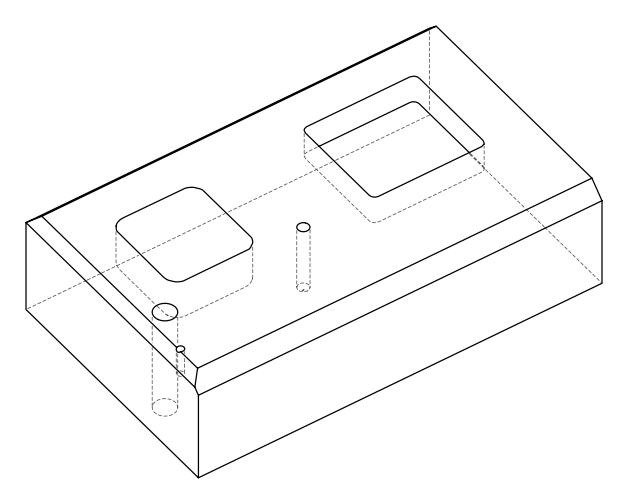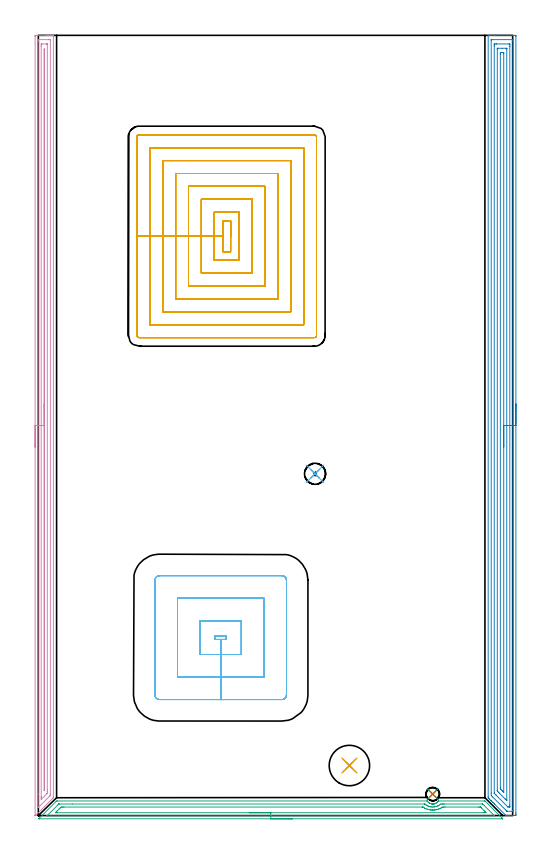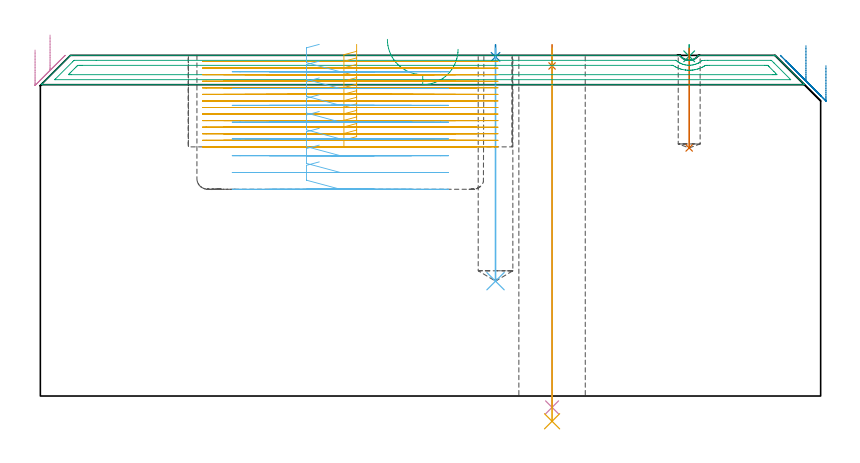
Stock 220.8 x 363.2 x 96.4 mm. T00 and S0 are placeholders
(PLAN: 12 operations, 7 tool changes, 86.9 min)
(1 SPOT_DRILL | STEP1HOLE | NXT0321_9005460120000 | 0.05 min | 183 mm3)
(2 SPOT_DRILL_1 | STEP1POCKET | NXT0321_9005460120000 | 0.03 min | 1 mm3)
(3 SPOT_DRILL_2 | STEP1POCKET_1 | NXT0321_9005460120000 | 0.03 min | 0 mm3)
(4 DRILL_THROUGH_HOLE_INTO_CENTER | STEP1HOLE | NXT0301_065 | 0.41 min | 6530 mm3)
(5 DRILL_TO_ENLARGE_THROUGH_HOLE | STEP1HOLE | UGT0301_256 | 0.42 min | 20012 mm3)
(6 DRILL_BLIND_HOLE_INTO_CENTER | STEP1POCKET | UGT0301_212 | 0.27 min | 4652 mm3)
(7 DRILL_BLIND_HOLE_INTO_CENTER_1 | STEP1POCKET_1 | NXT0301_033 | 0.11 min | 762 mm3)
(8 AREA_MILL | FG_CHAMFER_SURFACE | UGT0205_001 | 14.67 min | 30228 mm3)
(9 AREA_MILL_1 | FG_CHAMFER_SURFACE_1 | UGT0205_001 | 5.25 min | 7252 mm3)
(10 AREA_MILL_2 | FG_CHAMFER_SURFACE_2 | UGT0205_001 | 11.64 min | 12927 mm3)
(11 MILL_RECTANGULAR_POCKET | POCKET_RECTANGULAR_STRAIGHT | NXT0201_009 | Follow Part, ap 2, ae 75% | 44.77 min | 242425 mm3)
(12 MILL_RECTANGULAR_POCKET_1 | POCKET_RECTANGULAR_STRAIGHT_1 | UGT0201_095 | Follow Part, ap 5, ae 75% | 9.22 min | 233590 mm3)
(TOOL NXT0321_9005460120000 | NC Spot Drill, 142deg, 12mm, Carbide, Uncoated | D12 PA142 FL30 Z2)
(TOOL NXT0301_065 | Carbide Drill 9.4mm [860.1-0940-075A1-MM 2214] | D9.4 PA140 FL98 Z2)
(TOOL UGT0301_256 | Twist Drill 18.8 mm | D18.8 PA118 FL135 Z2)
(TOOL UGT0301_212 | Twist Drill 9.8 mm | D9.8 PA118 FL83 Z2)
(TOOL NXT0301_033 | Carbide Drill 6.2mm [860.1-0620-031A1-MM 2214] | D6.2 PA140 FL53 Z2)
(TOOL UGT0205_001 | Chamfer Mill 20 x 3 x 45 deg. | D20 FL50 Z2)
(TOOL NXT0201_009 | ENDMILL 8mm [2P460-0800-NA 1630] | D8 FL26 Z6)
(TOOL UGT0201_095 | End mill 20 mm | D20 R3 FL38 Z4)
(OP 1 SPOT_DRILL)
G17 G21 G94 G90
T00 M6
G54
G17 G0 G90 X144.8 Y23.3 S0 M3
G43 Z106.4 H0
G94 G81 G98 Z93.4 F250. R99.4
G80
M5
M2
(OP 2 SPOT_DRILL_1)
G17 G21 G94 G90
T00 M6
G54
G17 G0 G90 X128.8 Y159.1 S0 M3
G43 Z106.4 H0
G94 G81 G98 Z95.978 F250. R99.4
G80
M5
M2
(OP 3 SPOT_DRILL_2)
G17 G21 G94 G90
T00 M6
G54
G17 G0 G90 X183.6 Y10. S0 M3
G43 Z106.4 H0
G94 G81 G98 Z96.133 F250. R99.4
G80
M5
M2
(OP 4 DRILL_THROUGH_HOLE_INTO_CENTER)
G17 G21 G94 G90
T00 M6
G54
G17 G0 G90 X144.8 Y23.3 S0 M3
G43 Z106.4 H1
G94 G73 G98 Z-3.211 F250. Q9.056 R98.4
G80
M5
M2
(OP 5 DRILL_TO_ENLARGE_THROUGH_HOLE)
G17 G21 G94 G90
T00 M6
G54
G17 G0 G90 X144.8 Y23.3 S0 M3
G43 Z106.4 H0
G94 G73 G98 Z-7.148 F250. Q17.258 R98.4
G80
M5
M2
(OP 6 DRILL_BLIND_HOLE_INTO_CENTER)
G17 G21 G94 G90
T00 M6
G54
G17 G0 G90 X128.8 Y159.1 S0 M3
G43 Z106.4 H0
G94 G81 G98 Z32.5 F250. R98.4
G80
M5
M2
(OP 7 DRILL_BLIND_HOLE_INTO_CENTER_1)
G17 G21 G94 G90
T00 M6
G54
G17 G0 G90 X183.6 Y10. S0 M3
G43 Z106.4 H1
G94 G81 G98 Z70.2 F250. R98.4
G80
M5
M2
(OP 8 AREA_MILL)
G17 G21 G94 G90
T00 M6
G54
G17 G0 G90 X222.3 Y191.6 S1061 M3
G43 Z106.4 H0
Z93.5
G94 G1 Y191.562 Z92.628 F250.
Y191.448 Z91.763
Y191.259 Z90.912
Y190.997 Z90.08
Y190.663 Z89.274
Y190.26 Z88.5
Y189.792 Z87.764
Y189.26 Z87.072
Y188.671 Z86.429
Y188.028 Z85.84
Y187.336 Z85.308
Y186.6 Z84.84
Y185.826 Z84.437
Y185.02 Z84.103
Y184.188 Z83.841
Y183.336 Z83.652
Y182.472 Z83.538
Y181.6 Z83.5
Y1.172
X222.299 Y0.623 Z83.501
X222.296 Y0.282
X222.293 Y0.01 Z83.503
X221.963 Y0. Z83.833
X219.343 Z86.452
X218.654 Z87.145
X218.285 Z87.514
X217.718 Y0.005 Z88.079
X217.692 Y0.01 Z88.104
X217.597 Y0.103 Z88.201
X217.523 Y0.176 Z88.275
X212.485 Y5.215 Z93.315
X212.357 Y5.342 Z93.44
X212.31 Y5.39 Z93.489
X211.667 Y6.033 Z94.133
X211.484 Y6.215 Z94.313
X210.85 Y6.85 Z94.95
X210.821 Y6.879 Z94.979
X210.61 Y7.088 Z95.186
X210.033 Y7.667 Z95.766
X209.526 Y8.173 Z96.271
X209.405 Y8.297 Z96.391
X209.4 Y8.667 Z96.4
Y363.024
X209.402 Y363.19 Z96.389
X209.53 Y363.197 Z96.262
X209.666 Y363.2 Z96.134
X209.921 Z95.878
X210.61 Z95.184
X211.828 Z93.969
X212.357 Z93.437
X212.966 Z92.829
X221.963 Z83.834
X222.231 Y363.196 Z83.566
X222.292 Y363.19 Z83.505
X222.299 Y363.127 Z83.499
X222.3 Y362.577 Z83.5
Y181.6
X220.886 Z84.914
X220.885 Y2.411 Z84.915
X220.883 Y2.068 Z84.917
X220.881 Y2.026 Z84.919
X220.88 Y2.013 Z84.92
X220.857 Y2.01 Z84.943
X220.751 Y2.004 Z85.049
X220.617 Y2.001 Z85.183
X218.47 Z87.33
X218.336 Y2.002 Z87.464
X218.229 Y2.006 Z87.571
X218.16 Y2.01 Z87.64
X218.112 Y2.049 Z87.688
X217.741 Y2.411 Z88.059
X211.483 Y8.667 Z94.317
X210.821 Y9.344 Z94.979
X210.814 Y10.454 Z94.986
X210.815 Y360.789 Z94.985
X210.817 Y361.132 Z94.983
X210.819 Y361.174 Z94.981
X210.82 Y361.187 Z94.98
X210.843 Y361.19 Z94.957
X210.949 Y361.196 Z94.851
X211.083 Y361.199 Z94.717
X220.689 Y361.2 Z85.111
X220.839 Y361.197 Z84.961
X220.871 Y361.193 Z84.929
X220.879 Y361.189 Z84.921
X220.881 Y361.179 Z84.919
X220.884 Y361.144 Z84.916
X220.885 Y360.998 Z84.915
X220.886 Y360.789 Z84.914
Y181.6
X219.472 Z86.328
Y4.96
X219.47 Y4.198 Z86.33
X219.468 Y4.07 Z86.332
X219.465 Y4.026 Z86.335
X219.459 Y4.01 Z86.341
X219.439 Y4.007 Z86.361
X219.343 Y4.004 Z86.457
X218.659 Y4.005 Z87.141
X218.617 Y4.01 Z87.183
X218.539 Y4.072 Z87.261
X218.47 Y4.133 Z87.33
X218.402 Y4.198 Z87.398
X213.039 Y9.56 Z92.761
X212.357 Y10.248 Z93.443
X212.257 Y10.355 Z93.543
X212.235 Y10.38 Z93.565
X212.232 Y10.411 Z93.568
X212.23 Y10.454 Z93.57
X212.229 Y10.585 Z93.571
X212.228 Y358.24 Z93.572
X212.23 Y359.002 Z93.57
X212.232 Y359.13 Z93.568
X212.235 Y359.174 Z93.565
X212.241 Y359.19 Z93.559
X212.261 Y359.193 Z93.539
X212.357 Y359.196 Z93.443
X213.037 Y359.2 Z92.763
X213.23 Z92.57
X219.15 Z86.65
X219.343 Y359.197 Z86.457
X219.407 Y359.194 Z86.393
X219.454 Y359.191 Z86.346
X219.465 Y359.132 Z86.335
X219.468 Y359.002 Z86.332
X219.47 Y358.872 Z86.33
X219.471 Y358.108 Z86.329
X219.472 Y357.977 Z86.328
Y181.6
X218.057 Z87.743
Y7.302
X218.056 Y7.144 Z87.744
X218.053 Y7.02 Z87.747
X218.052 Y7.013 Z87.748
X218.043 Y7.018 Z87.757
X217.99 Y7.064 Z87.81
X217.904 Y7.147 Z87.896
X217.597 Y7.452 Z88.203
X217.276 Y7.773 Z88.524
X214.595 Y10.454 Z91.205
X214.103 Y10.947 Z91.697
X213.707 Y11.348 Z92.093
X213.65 Y11.412 Z92.15
X213.647 Y11.466 Z92.153
X213.645 Y11.583 Z92.155
X213.643 Y11.819 Z92.157
Y356.792
X213.644 Y356.95 Z92.156
X213.646 Y357.075 Z92.154
X213.65 Y357.158 Z92.15
X213.653 Y357.19 Z92.147
X214.118 Y357.2 Z91.682
X215.85 Z89.95
X217.611 Z88.189
X218.02 Y357.19 Z87.78
X218.051 Y357.178 Z87.749
X218.054 Y357.147 Z87.746
X218.056 Y357.101 Z87.744
X218.057 Y357.057 Z87.743
Y356.743
Y181.6
X216.643 Z89.157
Y11.01
X216.642 Y10.926 Z89.158
X216.639 Y10.885 Z89.161
X216.637 Y10.875 Z89.163
X216.633 Y10.877 Z89.167
X216.541 Y10.964 Z89.259
X216.151 Y11.348 Z89.649
X215.85 Y11.649 Z89.95
X215.263 Y12.241 Z90.537
X215.064 Y12.449 Z90.736
X215.057 Y13.135 Z90.743
Y354.533
X215.059 Y354.939 Z90.741
X215.062 Y355.142 Z90.738
X215.064 Y355.184 Z90.736
X215.106 Y355.19 Z90.694
X215.202 Y355.197 Z90.598
X215.85 Y355.2 Z89.95
X216.072 Z89.728
X216.563 Y355.196 Z89.237
X216.619 Y355.193 Z89.181
X216.634 Y355.19 Z89.166
X216.636 Y355.18 Z89.164
X216.639 Y355.139 Z89.161
X216.642 Y354.964 Z89.158
X216.643 Y354.616 Z89.157
Y181.6
Y180.728 Z89.195
Y179.864 Z89.309
Y179.012 Z89.498
Y178.18 Z89.76
Y177.374 Z90.094
Y176.6 Z90.497
Y175.864 Z90.965
Y175.172 Z91.496
Y174.529 Z92.086
Y173.94 Z92.729
Y173.408 Z93.421
Y172.94 Z94.157
Y172.537 Z94.931
Y172.203 Z95.737
Y171.941 Z96.569
Y171.752 Z97.42
Y171.638 Z98.285
Y171.6 Z99.157
G0 Z106.4
M5
M2
(OP 9 AREA_MILL_1)
G17 G21 G94 G90
T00 M6
G54
G17 G0 G90 X118.2 Y-1.5 S1061 M3
G43 Z106.4 H0
Z98.1
G94 G1 X118.162 Z97.228 F250.
X118.048 Z96.364
X117.859 Z95.512
X117.597 Z94.68
X117.263 Z93.874
X116.86 Z93.1
X116.392 Z92.364
X115.861 Z91.672
X115.271 Z91.029
X114.628 Z90.44
X113.936 Z89.908
X113.2 Z89.44
X112.426 Z89.037
X111.62 Z88.703
X110.788 Z88.441
X109.937 Z88.252
X109.072 Z88.138
X108.2 Z88.1
X0.446
X0.309 Y-1.498 Z88.102
X0.215 Y-1.492 Z88.106
X0.341 Y-1.36 Z88.237
X0.493 Y-1.206 Z88.393
X8.262 Y6.562 Z96.161
X8.505 Y6.795 Z96.39
X8.813 Y6.8 Z96.4
X180.85
X180.995 Y6.804 Z96.395
X181.058 Y6.733 Z96.328
X181.112 Y6.66 Z96.258
X181.134 Y6.63 Z96.228
X181.314 Y6.416 Z96.016
X181.504 Y6.222 Z95.822
X181.691 Y6.066 Z95.666
X181.889 Y5.921 Z95.52
X182.138 Y5.776 Z95.375
X182.271 Y5.71 Z95.31
X182.398 Y5.649 Z95.247
X182.474 Y5.62 Z95.218
X182.616 Y5.566 Z95.165
X182.687 Y5.546 Z95.144
X182.837 Y5.502 Z95.1
X183.017 Y5.464 Z95.061
X183.063 Y5.455 Z95.05
X183.291 Y5.423 Z95.018
X183.516 Y5.411 Z95.001
X183.521
X183.594 Y5.409 Z95.005
X183.648 Y5.413 Z95.001
X183.723 Y5.412 Z95.005
X183.74
X183.963 Y5.429 Z95.026
X184.036 Y5.44 Z95.038
X184.157 Y5.461 Z95.054
X184.186 Y5.464 Z95.06
X184.193 Y5.466 Z95.062
X184.285 Y5.489 Z95.082
X184.366 Y5.506 Z95.103
X184.417 Y5.518 Z95.115
X184.643 Y5.589 Z95.187
X184.864 Y5.678 Z95.274
X185.079 Y5.783 Z95.381
X185.308 Y5.921 Z95.521
X185.659 Y6.199 Z95.796
X185.973 Y6.512 Z96.111
X186.087 Y6.66 Z96.258
X186.146 Y6.735 Z96.334
X186.19 Y6.797 Z96.397
X186.194 Y6.8 Z96.4
X207.588
X207.895 Y6.795 Z96.39
X208.139 Y6.562 Z96.161
X215.907 Y-1.207 Z88.392
X216.059 Y-1.36 Z88.237
X216.185 Y-1.492 Z88.106
X216.091 Y-1.498 Z88.102
X215.954 Y-1.5 Z88.1
X215.907
X108.2
Y-0.086 Z89.514
X4.293 Y-0.085 Z89.515
X4.168 Y-0.084 Z89.516
X4.086 Y-0.08 Z89.52
X4.079 Y-0.078 Z89.522
Y-0.076 Z89.524
X4.09 Y-0.062 Z89.538
X4.127 Y-0.023 Z89.577
X4.241 Y0.092 Z89.692
X9.143 Y4.993 Z94.593
X9.477 Y5.323 Z94.923
X9.525 Y5.366 Z94.966
X9.542 Y5.379 Z94.979
X9.579 Y5.382 Z94.982
X9.642 Y5.385 Z94.985
X15.812 Y5.386 Z94.986
X179.685 Y5.385 Z94.985
X179.789 Y5.384 Z94.984
X179.84 Y5.382 Z94.982
X179.863 Y5.379 Z94.979
X179.922 Y5.357 Z94.957
X179.955 Y5.327 Z94.927
X179.96 Y5.323 Z94.923
X180.221 Y5.117 Z94.717
X180.464 Y4.939 Z94.539
X180.847 Y4.702 Z94.302
X180.952 Y4.642 Z94.242
X181.021 Y4.607 Z94.207
X181.394 Y4.432 Z94.032
X181.738 Y4.303 Z93.903
X181.927 Y4.243 Z93.843
X182.337 Y4.138 Z93.738
X182.629 Y4.079 Z93.679
X183.037 Y4.025 Z93.625
X183.521 Y3.999 Z93.599
X183.944 Y4.009 Z93.609
X184.412 Y4.056 Z93.656
X184.735 Y4.109 Z93.709
X185.303 Y4.255 Z93.855
X185.438 Y4.298 Z93.898
X185.797 Y4.432 Z94.032
X186.121 Y4.579 Z94.179
X186.195 Y4.616 Z94.216
X186.642 Y4.876 Z94.476
X187.153 Y5.256 Z94.856
X187.243 Y5.323 Z94.923
X187.921 Y5.38 Z94.98
X187.977 Y5.382 Z94.982
X188.806 Y5.386 Z94.986
X188.869
X206.634 Y5.385 Z94.985
X206.696 Y5.384 Z94.984
X206.758 Y5.381 Z94.981
X206.864 Y5.374 Z94.974
X206.919 Y5.323 Z94.923
X207.588 Y4.662 Z94.262
X212.273 Y-0.023 Z89.577
X212.304 Y-0.057 Z89.543
X212.32 Y-0.077 Z89.523
Y-0.079 Z89.521
X212.295 Y-0.081 Z89.519
X212.17 Y-0.085 Z89.515
X212.107 Y-0.086 Z89.514
X108.2
Y1.328 Z90.928
X8.813 Y1.329 Z90.929
X8.351 Y1.33 Z90.93
X8.185 Y1.331 Z90.931
X7.979 Y1.335 Z90.935
X8.146 Y1.535 Z91.135
X8.363 Y1.759 Z91.359
X8.586 Y1.986 Z91.586
X8.813 Y2.214 Z91.814
X9.704 Y3.105 Z92.705
X9.923 Y3.323 Z92.923
X10.144 Y3.541 Z93.141
X10.374 Y3.763 Z93.363
X10.595 Y3.964 Z93.564
X11.059 Y3.969 Z93.569
X11.487 Y3.97 Z93.57
X11.948 Y3.971 Z93.571
X178.634
X178.848 Y3.97 Z93.57
X178.955 Y3.967 Z93.567
X178.979 Y3.965 Z93.565
X179.007 Y3.951 Z93.551
X179.064 Y3.92 Z93.52
X179.702 Y3.541 Z93.141
X179.955 Y3.412 Z93.012
X180.206 Y3.29 Z92.89
X180.847 Y3.037 Z92.637
X181.154 Y2.94 Z92.54
X181.557 Y2.831 Z92.431
X181.738 Y2.788 Z92.388
X182.508 Y2.65 Z92.25
X182.629 Y2.634 Z92.234
X182.647 Y2.632 Z92.232
X183.103 Y2.603 Z92.203
X183.521 Y2.584 Z92.184
X183.588 Y2.583 Z92.183
X183.996 Y2.596 Z92.196
X184.412 Y2.622 Z92.222
X184.438 Y2.624 Z92.224
X184.696 Y2.65 Z92.25
X185.217 Y2.736 Z92.336
X185.303 Y2.754 Z92.354
X185.933 Y2.912 Z92.512
X186.195 Y2.988 Z92.588
X186.602 Y3.134 Z92.734
X187.086 Y3.337 Z92.937
X187.226 Y3.401 Z93.001
X187.495 Y3.541 Z93.141
X187.802 Y3.716 Z93.316
X187.977 Y3.82 Z93.42
X188.212 Y3.964 Z93.564
X188.442 Y3.968 Z93.568
X188.869 Y3.97 Z93.57
X189.33 Y3.971 Z93.571
X204.913
X205.377 Y3.969 Z93.569
X205.805 Y3.964 Z93.564
X205.828 Y3.961 Z93.561
X205.857 Y3.936 Z93.536
X205.917 Y3.881 Z93.481
X206.032 Y3.768 Z93.368
X206.26 Y3.541 Z93.141
X207.588 Y2.211 Z91.811
X208.03 Y1.759 Z91.359
X208.43 Y1.335 Z90.935
X208.015 Y1.331 Z90.931
X207.588 Y1.329 Z90.929
X207.127
X108.2 Y1.328 Z90.928
X107.328 Z90.966
X106.464 Z91.08
X105.612 Z91.269
X104.78 Z91.531
X103.974 Z91.865
X103.2 Z92.268
X102.464 Z92.737
X101.772 Z93.268
X101.129 Z93.857
X100.54 Z94.501
X100.009 Z95.193
X99.54 Z95.928
X99.137 Z96.702
X98.803 Z97.508
X98.541 Z98.34
X98.352 Z99.192
X98.238 Z100.057
X98.2 Z100.928
G0 Z106.4
M5
M2
(OP 10 AREA_MILL_2)
G17 G21 G94 G90
T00 M6
G54
G17 G0 G90 X-1.498 Y171.55 S1061 M3
G43 Z106.4 H0
Z97.902
G94 G1 Y171.588 Z97.031 F250.
Y171.702 Z96.166
Y171.891 Z95.314
Y172.153 Z94.482
Y172.487 Z93.676
Y172.89 Z92.902
Y173.359 Z92.166
Y173.89 Z91.474
Y174.479 Z90.831
Y175.122 Z90.242
Y175.815 Z89.711
Y176.55 Z89.242
Y177.324 Z88.839
Y178.13 Z88.505
Y178.962 Z88.243
Y179.814 Z88.054
Y180.679 Z87.94
Y181.55 Z87.902
X-1.5 Y362.574 Z87.9
X-1.498 Y362.904 Z87.901
X-1.494 Y363.19 Z87.904
X-1.176 Y363.2 Z88.222
X4.059 Z93.453
X4.581 Z93.978
X4.931 Z94.327
X5.453 Z94.849
X5.803 Z95.198
X6.503 Z95.903
X6.74 Z96.139
X6.871 Y363.198 Z96.263
X6.997 Y363.19 Z96.388
X7. Y363.021 Z96.4
Y8.574
X6.996 Y8.305 Z96.39
X6.865 Y8.164 Z96.264
X1.441 Y2.741 Z90.84
X-1.096 Y0.204 Z88.303
X-1.155 Y0.147 Z88.245
X-1.176 Y0.129 Z88.224
X-1.345 Y-0.005 Z88.053
X-1.465 Y-0.084 Z87.929
X-1.473 Y-0.071 Z87.923
X-1.484 Y0. Z87.914
X-1.49 Y0.045 Z87.909
X-1.494 Y0.082 Z87.906
X-1.496 Y0.097 Z87.904
X-1.498 Y181.55 Z87.902
X-0.084 Z89.316
X-0.085 Y360.562 Z89.315
X-0.083 Y360.786 Z89.317
X-0.079 Y361.12 Z89.321
X-0.071 Y361.19 Z89.329
X0.03 Y361.195 Z89.43
X0.166 Y361.199 Z89.566
X4.931 Y361.2 Z94.331
X5.401 Y361.199 Z94.801
X5.544 Y361.193 Z94.944
X5.571 Y361.191 Z94.971
X5.579 Y361.141 Z94.979
X5.583 Y361.012 Z94.983
X5.585 Y360.786 Z94.985
X5.586 Y9.691 Z94.986
X5.584 Y9.468 Z94.984
X5.582 Y9.385 Z94.982
X5.579 Y9.347 Z94.979
X5.553 Y9.315 Z94.953
X5.45 Y9.204 Z94.85
X5.319 Y9.07 Z94.719
X-0.008 Y3.742 Z89.392
X-0.041 Y3.712 Z89.359
X-0.07 Y3.691 Z89.33
X-0.075 Z89.325
X-0.077 Y3.709 Z89.323
X-0.081 Y3.876 Z89.319
X-0.082 Y10.079 Z89.318
X-0.084 Y181.55 Z89.316
X1.331 Z90.731
X1.329 Y358.22 Z90.729
X1.333 Y358.998 Z90.733
X1.335 Y359.107 Z90.735
X1.349 Y359.19 Z90.749
X1.441 Y359.192 Z90.841
X2.117 Y359.199 Z91.517
X3.863 Z93.263
X4.059 Y359.194 Z93.459
X4.123 Y359.19 Z93.523
X4.165 Y359.182 Z93.565
X4.167 Y359.113 Z93.567
X4.17 Y358.998 Z93.57
X4.171 Y358.883 Z93.571
X4.172 Y12.034 Z93.572
X4.17 Y11.256 Z93.57
Y11.142
X4.156 Y10.362 Z93.556
X4.108 Y10.311 Z93.508
X4.059 Y10.259 Z93.459
X1.481 Y7.68 Z90.881
X1.46 Y7.661 Z90.86
X1.441 Y7.648 Z90.841
X1.339 Y7.584 Z90.739
X1.336 Y7.68 Z90.736
X1.334 Y7.79 Z90.734
X1.333 Y8.574 Z90.733
Y8.686
X1.331 Y181.55 Z90.731
X2.745 Z92.145
X2.743 Y356.756 Z92.143
X2.744 Y356.769 Z92.144
X2.75 Y356.79 Z92.15
X2.756 Y356.77 Z92.156
X2.757 Y356.756 Z92.157
Y12.15
X2.753 Y11.7 Z92.153
X2.751 Y11.683 Z92.151
X2.748 Y11.696 Z92.148
X2.747 Y11.706 Z92.147
X2.745 Y181.55 Z92.145
Y182.422 Z92.183
Y183.287 Z92.297
Y184.138 Z92.486
Y184.971 Z92.748
Y185.776 Z93.082
Y186.55 Z93.485
Y187.286 Z93.953
Y187.978 Z94.484
Y188.621 Z95.074
Y189.211 Z95.717
Y189.742 Z96.409
Y190.211 Z97.145
Y190.613 Z97.919
Y190.947 Z98.725
Y191.21 Z99.557
Y191.398 Z100.408
Y191.512 Z101.273
Y191.55 Z102.145
G0 Z106.4
M5
M2
(OP 11 MILL_RECTANGULAR_POCKET)
G17 G21 G94 G90
T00 M6
G54
G17 G0 G90 X89.5 Y269.572 S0 M3
G43 Z106.504 H1
Z99.504
G94 G1 Y276.9 Z97.541 F250.
X85.9 Z96.576
Y269.7 Z94.647
Y262.5 F500.
X89.5
Y276.9
X85.9
Y269.7
X81.9
Y258.5
X93.5
Y280.9
X81.9
Y269.7
X75.9
Y252.5
X99.5
Y286.9
X75.9
Y269.7
X69.9
Y246.5
X105.5
Y292.9
X69.9
Y269.7
X63.9
Y240.5
X111.5
Y298.9
X63.9
Y269.7
X57.9
Y234.5
X117.5
Y304.9
X57.9
Y269.7
X51.9
Y228.5
X123.5
Y310.9
X51.9
Y269.7
X45.9
Y223.5
G3 X46.9 Y222.5 R1.
G1 X128.5
G3 X129.5 Y223.5 R1.
G1 Y315.9
G3 X128.5 Y316.9 R1.
G1 X46.9
G3 X45.9 Y315.9 R1.
G1 Y269.7
Y268.7
G0 X89.5 Y269.572 Z97.647
G1 Y276.9 Z95.683 F250.
X85.9 Z94.718
Y269.7 Z92.789
Y262.5 F500.
X89.5
Y276.9
X85.9
Y269.7
X81.9
Y258.5
X93.5
Y280.9
X81.9
Y269.7
X75.9
Y252.5
X99.5
Y286.9
X75.9
Y269.7
X69.9
Y246.5
X105.5
Y292.9
X69.9
Y269.7
X63.9
Y240.5
X111.5
Y298.9
X63.9
Y269.7
X57.9
Y234.5
X117.5
Y304.9
X57.9
Y269.7
X51.9
Y228.5
X123.5
Y310.9
X51.9
Y269.7
X45.9
Y223.5
G3 X46.9 Y222.5 R1.
G1 X128.5
G3 X129.5 Y223.5 R1.
G1 Y315.9
G3 X128.5 Y316.9 R1.
G1 X46.9
G3 X45.9 Y315.9 R1.
G1 Y269.7
Y268.7
G0 X89.5 Y269.572 Z95.789
G1 Y276.9 Z93.826 F250.
X85.9 Z92.861
Y269.7 Z90.932
Y262.5 F500.
X89.5
Y276.9
X85.9
Y269.7
X81.9
Y258.5
X93.5
Y280.9
X81.9
Y269.7
X75.9
Y252.5
X99.5
Y286.9
X75.9
Y269.7
X69.9
Y246.5
X105.5
Y292.9
X69.9
Y269.7
X63.9
Y240.5
X111.5
Y298.9
X63.9
Y269.7
X57.9
Y234.5
X117.5
Y304.9
X57.9
Y269.7
X51.9
Y228.5
X123.5
Y310.9
X51.9
Y269.7
X45.9
Y223.5
G3 X46.9 Y222.5 R1.
G1 X128.5
G3 X129.5 Y223.5 R1.
G1 Y315.9
G3 X128.5 Y316.9 R1.
G1 X46.9
G3 X45.9 Y315.9 R1.
G1 Y269.7
Y268.7
G0 X89.5 Y269.572 Z93.932
G1 Y276.9 Z91.968 F250.
X85.9 Z91.004
Y269.7 Z89.074
Y262.5 F500.
X89.5
Y276.9
X85.9
Y269.7
X81.9
Y258.5
X93.5
Y280.9
X81.9
Y269.7
X75.9
Y252.5
X99.5
Y286.9
X75.9
Y269.7
X69.9
Y246.5
X105.5
Y292.9
X69.9
Y269.7
X63.9
Y240.5
X111.5
Y298.9
X63.9
Y269.7
X57.9
Y234.5
X117.5
Y304.9
X57.9
Y269.7
X51.9
Y228.5
X123.5
Y310.9
X51.9
Y269.7
X45.9
Y223.5
G3 X46.9 Y222.5 R1.
G1 X128.5
G3 X129.5 Y223.5 R1.
G1 Y315.9
G3 X128.5 Y316.9 R1.
G1 X46.9
G3 X45.9 Y315.9 R1.
G1 Y269.7
Y268.7
G0 X89.5 Y269.572 Z92.074
G1 Y276.9 Z90.111 F250.
X85.9 Z89.146
Y269.7 Z87.217
Y262.5 F500.
X89.5
Y276.9
X85.9
Y269.7
X81.9
Y258.5
X93.5
Y280.9
X81.9
Y269.7
X75.9
Y252.5
X99.5
Y286.9
X75.9
Y269.7
X69.9
Y246.5
X105.5
Y292.9
X69.9
Y269.7
X63.9
Y240.5
X111.5
Y298.9
X63.9
Y269.7
X57.9
Y234.5
X117.5
Y304.9
X57.9
Y269.7
X51.9
Y228.5
X123.5
Y310.9
X51.9
Y269.7
X45.9
Y223.5
G3 X46.9 Y222.5 R1.
G1 X128.5
G3 X129.5 Y223.5 R1.
G1 Y315.9
G3 X128.5 Y316.9 R1.
G1 X46.9
G3 X45.9 Y315.9 R1.
G1 Y269.7
Y268.7
G0 X89.5 Y269.572 Z90.217
G1 Y276.9 Z88.253 F250.
X85.9 Z87.289
Y269.7 Z85.36
Y262.5 F500.
X89.5
Y276.9
X85.9
Y269.7
X81.9
Y258.5
X93.5
Y280.9
X81.9
Y269.7
X75.9
Y252.5
X99.5
Y286.9
X75.9
Y269.7
X69.9
Y246.5
X105.5
Y292.9
X69.9
Y269.7
X63.9
Y240.5
X111.5
Y298.9
X63.9
Y269.7
X57.9
Y234.5
X117.5
Y304.9
X57.9
Y269.7
X51.9
Y228.5
X123.5
Y310.9
X51.9
Y269.7
X45.9
Y223.5
G3 X46.9 Y222.5 R1.
G1 X128.5
G3 X129.5 Y223.5 R1.
G1 Y315.9
G3 X128.5 Y316.9 R1.
G1 X46.9
G3 X45.9 Y315.9 R1.
G1 Y269.7
Y268.7
G0 X89.5 Y269.572 Z88.36
G1 Y276.9 Z86.396 F250.
X85.9 Z85.431
Y269.7 Z83.502
Y262.5 F500.
X89.5
Y276.9
X85.9
Y269.7
X81.9
Y258.5
X93.5
Y280.9
X81.9
Y269.7
X75.9
Y252.5
X99.5
Y286.9
X75.9
Y269.7
X69.9
Y246.5
X105.5
Y292.9
X69.9
Y269.7
X63.9
Y240.5
X111.5
Y298.9
X63.9
Y269.7
X57.9
Y234.5
X117.5
Y304.9
X57.9
Y269.7
X51.9
Y228.5
X123.5
Y310.9
X51.9
Y269.7
X45.9
Y223.5
G3 X46.9 Y222.5 R1.
G1 X128.5
G3 X129.5 Y223.5 R1.
G1 Y315.9
G3 X128.5 Y316.9 R1.
G1 X46.9
G3 X45.9 Y315.9 R1.
G1 Y269.7
Y268.7
G0 X89.5 Y269.572 Z86.502
G1 Y276.9 Z84.538 F250.
X85.9 Z83.574
Y269.7 Z81.645
Y262.5 F500.
X89.5
Y276.9
X85.9
Y269.7
X81.9
Y258.5
X93.5
Y280.9
X81.9
Y269.7
X75.9
Y252.5
X99.5
Y286.9
X75.9
Y269.7
X69.9
Y246.5
X105.5
Y292.9
X69.9
Y269.7
X63.9
Y240.5
X111.5
Y298.9
X63.9
Y269.7
X57.9
Y234.5
X117.5
Y304.9
X57.9
Y269.7
X51.9
Y228.5
X123.5
Y310.9
X51.9
Y269.7
X45.9
Y223.5
G3 X46.9 Y222.5 R1.
G1 X128.5
G3 X129.5 Y223.5 R1.
G1 Y315.9
G3 X128.5 Y316.9 R1.
G1 X46.9
G3 X45.9 Y315.9 R1.
G1 Y269.7
Y268.7
G0 X89.5 Y269.572 Z84.645
G1 Y276.9 Z82.681 F250.
X85.9 Z81.716
Y269.7 Z79.787
Y262.5 F500.
X89.5
Y276.9
X85.9
Y269.7
X81.9
Y258.5
X93.5
Y280.9
X81.9
Y269.7
X75.9
Y252.5
X99.5
Y286.9
X75.9
Y269.7
X69.9
Y246.5
X105.5
Y292.9
X69.9
Y269.7
X63.9
Y240.5
X111.5
Y298.9
X63.9
Y269.7
X57.9
Y234.5
X117.5
Y304.9
X57.9
Y269.7
X51.9
Y228.5
X123.5
Y310.9
X51.9
Y269.7
X45.9
Y223.5
G3 X46.9 Y222.5 R1.
G1 X128.5
G3 X129.5 Y223.5 R1.
G1 Y315.9
G3 X128.5 Y316.9 R1.
G1 X46.9
G3 X45.9 Y315.9 R1.
G1 Y269.7
Y268.7
G0 X89.5 Y269.572 Z82.787
G1 Y276.9 Z80.824 F250.
X85.9 Z79.859
Y269.7 Z77.93
Y262.5 F500.
X89.5
Y276.9
X85.9
Y269.7
X81.9
Y258.5
X93.5
Y280.9
X81.9
Y269.7
X75.9
Y252.5
X99.5
Y286.9
X75.9
Y269.7
X69.9
Y246.5
X105.5
Y292.9
X69.9
Y269.7
X63.9
Y240.5
X111.5
Y298.9
X63.9
Y269.7
X57.9
Y234.5
X117.5
Y304.9
X57.9
Y269.7
X51.9
Y228.5
X123.5
Y310.9
X51.9
Y269.7
X45.9
Y223.5
G3 X46.9 Y222.5 R1.
G1 X128.5
G3 X129.5 Y223.5 R1.
G1 Y315.9
G3 X128.5 Y316.9 R1.
G1 X46.9
G3 X45.9 Y315.9 R1.
G1 Y269.7
Y268.7
G0 X89.5 Y269.572 Z80.93
G1 Y276.9 Z78.966 F250.
X85.9 Z78.002
Y269.7 Z76.072
Y262.5 F500.
X89.5
Y276.9
X85.9
Y269.7
X81.9
Y258.5
X93.5
Y280.9
X81.9
Y269.7
X75.9
Y252.5
X99.5
Y286.9
X75.9
Y269.7
X69.9
Y246.5
X105.5
Y292.9
X69.9
Y269.7
X63.9
Y240.5
X111.5
Y298.9
X63.9
Y269.7
X57.9
Y234.5
X117.5
Y304.9
X57.9
Y269.7
X51.9
Y228.5
X123.5
Y310.9
X51.9
Y269.7
X45.9
Y223.5
G3 X46.9 Y222.5 R1.
G1 X128.5
G3 X129.5 Y223.5 R1.
G1 Y315.9
G3 X128.5 Y316.9 R1.
G1 X46.9
G3 X45.9 Y315.9 R1.
G1 Y269.7
Y268.7
G0 X89.5 Y269.572 Z79.072
G1 Y276.9 Z77.109 F250.
X85.9 Z76.144
Y269.7 Z74.215
Y262.5 F500.
X89.5
Y276.9
X85.9
Y269.7
X81.9
Y258.5
X93.5
Y280.9
X81.9
Y269.7
X75.9
Y252.5
X99.5
Y286.9
X75.9
Y269.7
X69.9
Y246.5
X105.5
Y292.9
X69.9
Y269.7
X63.9
Y240.5
X111.5
Y298.9
X63.9
Y269.7
X57.9
Y234.5
X117.5
Y304.9
X57.9
Y269.7
X51.9
Y228.5
X123.5
Y310.9
X51.9
Y269.7
X45.9
Y223.5
G3 X46.9 Y222.5 R1.
G1 X128.5
G3 X129.5 Y223.5 R1.
G1 Y315.9
G3 X128.5 Y316.9 R1.
G1 X46.9
G3 X45.9 Y315.9 R1.
G1 Y269.7
Y268.7
G0 X89.5 Y269.572 Z77.215
G1 Y276.9 Z75.251 F250.
X85.9 Z74.287
Y269.7 Z72.357
Y262.5 F500.
X89.5
Y276.9
X85.9
Y269.7
X81.9
Y258.5
X93.5
Y280.9
X81.9
Y269.7
X75.9
Y252.5
X99.5
Y286.9
X75.9
Y269.7
X69.9
Y246.5
X105.5
Y292.9
X69.9
Y269.7
X63.9
Y240.5
X111.5
Y298.9
X63.9
Y269.7
X57.9
Y234.5
X117.5
Y304.9
X57.9
Y269.7
X51.9
Y228.5
X123.5
Y310.9
X51.9
Y269.7
X45.9
Y223.5
G3 X46.9 Y222.5 R1.
G1 X128.5
G3 X129.5 Y223.5 R1.
G1 Y315.9
G3 X128.5 Y316.9 R1.
G1 X46.9
G3 X45.9 Y315.9 R1.
G1 Y269.7
Y268.7
G0 X89.5 Y269.572 Z75.357
G1 Y276.9 Z73.394 F250.
X85.9 Z72.429
Y269.7 Z70.5
Y262.5 F500.
X89.5
Y276.9
X85.9
Y269.7
X81.9
Y258.5
X93.5
Y280.9
X81.9
Y269.7
X75.9
Y252.5
X99.5
Y286.9
X75.9
Y269.7
X69.9
Y246.5
X105.5
Y292.9
X69.9
Y269.7
X63.9
Y240.5
X111.5
Y298.9
X63.9
Y269.7
X57.9
Y234.5
X117.5
Y304.9
X57.9
Y269.7
X51.9
Y228.5
X123.5
Y310.9
X51.9
Y269.7
X45.9
Y223.5
G3 X46.9 Y222.5 R1.
G1 X128.5
G3 X129.5 Y223.5 R1.
G1 Y315.9
G3 X128.5 Y316.9 R1.
G1 X46.9
G3 X45.9 Y315.9 R1.
G1 Y269.7
Y268.7
G0 Z106.504
M5
M2
(OP 12 MILL_RECTANGULAR_POCKET_1)
G17 G21 G94 G90
T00 M6
G54
G17 G0 G90 X78.925 Y90.7 S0 M3
G43 Z106.504 H0
Z99.504
G94 G1 X75.3 Z98.533 F250.
Y75. Z94.326
X84.9 Z91.754
Y82.
X87.5 F500.
Y83.7
X82.3
Y82.
X84.9
Y75.
X94.5
Y90.7
X75.3
Y75.
X84.9
Y64.5
X105.
Y101.2
X64.8
Y64.5
X84.9
Y54.
X113.3
G3 X115.5 Y56.2 R2.2
G1 Y109.5
G3 X113.3 Y111.7 R2.2
G1 X56.5
G3 X54.3 Y109.5 R2.2
G1 Y56.2
G3 X56.5 Y54. R2.2
G1 X84.9
X85.9
G0 X78.925 Y90.7 Z94.754
G1 X75.3 Z93.782 F250.
Y75. Z89.575
X84.9 Z87.003
Y82.
X87.5 F500.
Y83.7
X82.3
Y82.
X84.9
Y75.
X94.5
Y90.7
X75.3
Y75.
X84.9
Y64.5
X105.
Y101.2
X64.8
Y64.5
X84.9
Y54.
X113.3
G3 X115.5 Y56.2 R2.2
G1 Y109.5
G3 X113.3 Y111.7 R2.2
G1 X56.5
G3 X54.3 Y109.5 R2.2
G1 Y56.2
G3 X56.5 Y54. R2.2
G1 X84.9
X85.9
G0 X78.925 Y90.7 Z90.003
G1 X75.3 Z89.032 F250.
Y75. Z84.825
X84.9 Z82.253
Y82.
X87.5 F500.
Y83.7
X82.3
Y82.
X84.9
Y75.
X94.5
Y90.7
X75.3
Y75.
X84.9
Y64.5
X105.
Y101.2
X64.8
Y64.5
X84.9
Y54.
X113.3
G3 X115.5 Y56.2 R2.2
G1 Y109.5
G3 X113.3 Y111.7 R2.2
G1 X56.5
G3 X54.3 Y109.5 R2.2
G1 Y56.2
G3 X56.5 Y54. R2.2
G1 X84.9
X85.9
G0 X78.925 Y90.7 Z85.253
G1 X75.3 Z84.281 F250.
Y75. Z80.074
X84.9 Z77.502
Y82.
X87.5 F500.
Y83.7
X82.3
Y82.
X84.9
Y75.
X94.5
Y90.7
X75.3
Y75.
X84.9
Y64.5
X105.
Y101.2
X64.8
Y64.5
X84.9
Y54.
X113.3
G3 X115.5 Y56.2 R2.2
G1 Y109.5
G3 X113.3 Y111.7 R2.2
G1 X56.5
G3 X54.3 Y109.5 R2.2
G1 Y56.2
G3 X56.5 Y54. R2.2
G1 X84.9
X85.9
G0 X78.925 Y90.7 Z80.502
G1 X75.3 Z79.531 F250.
Y75. Z75.324
X84.9 Z72.752
Y82.
X87.5 F500.
Y83.7
X82.3
Y82.
X84.9
Y75.
X94.5
Y90.7
X75.3
Y75.
X84.9
Y64.5
X105.
Y101.2
X64.8
Y64.5
X84.9
Y54.
X113.3
G3 X115.5 Y56.2 R2.2
G1 Y109.5
G3 X113.3 Y111.7 R2.2
G1 X56.5
G3 X54.3 Y109.5 R2.2
G1 Y56.2
G3 X56.5 Y54. R2.2
G1 X84.9
X85.9
G0 X78.925 Y90.7 Z75.752
G1 X75.3 Z74.78 F250.
Y75. Z70.573
X84.9 Z68.001
Y82.
X87.5 F500.
Y83.7
X82.3
Y82.
X84.9
Y75.
X94.5
Y90.7
X75.3
Y75.
X84.9
Y64.5
X105.
Y101.2
X64.8
Y64.5
X84.9
Y54.
X113.3
G3 X115.5 Y56.2 R2.2
G1 Y109.5
G3 X113.3 Y111.7 R2.2
G1 X56.5
G3 X54.3 Y109.5 R2.2
G1 Y56.2
G3 X56.5 Y54. R2.2
G1 X84.9
X85.9
G0 X78.925 Y90.7 Z71.001
G1 X75.3 Z70.03 F250.
Y75. Z65.823
X84.9 Z63.251
Y82.
X87.5 F500.
Y83.7
X82.3
Y82.
X84.9
Y75.
X94.5
Y90.7
X75.3
Y75.
X84.9
Y64.5
X105.
Y101.2
X64.8
Y64.5
X84.9
Y54.
X113.3
G3 X115.5 Y56.2 R2.2
G1 Y109.5
G3 X113.3 Y111.7 R2.2
G1 X56.5
G3 X54.3 Y109.5 R2.2
G1 Y56.2
G3 X56.5 Y54. R2.2
G1 X84.9
X85.9
G0 X78.925 Y90.7 Z66.251
G1 X75.3 Z65.279 F250.
Y75. Z61.072
X84.9 Z58.5
Y82.
X87.5 F500.
Y83.7
X82.3
Y82.
X84.9
Y75.
X94.5
Y90.7
X75.3
Y75.
X84.9
Y64.5
X105.
Y101.2
X64.8
Y64.5
X84.9
Y54.
X113.3
G3 X115.5 Y56.2 R2.2
G1 Y109.5
G3 X113.3 Y111.7 R2.2
G1 X56.5
G3 X54.3 Y109.5 R2.2
G1 Y56.2
G3 X56.5 Y54. R2.2
G1 X84.9
X85.9
G0 Z106.504
M5
M2
